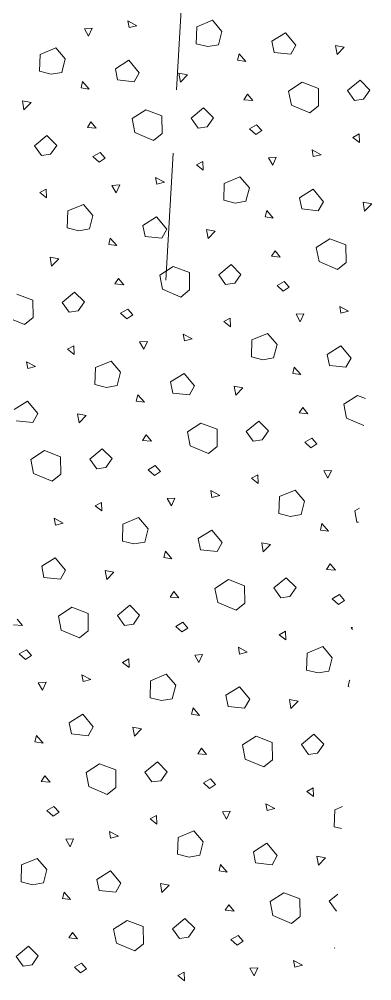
# Model space of a CAD drawing. Header units: metres. Extents: x -19025 to 34897, y -14024 to 26069.
# Drawn here: x -12109 to -11832, y 13131 to 13887 of the extents above; entities that cross this region are included whole.
import ezdxf

# ---------------------------------------------------------------- set-up
doc = ezdxf.new("R2010")
doc.units = ezdxf.units.M
doc.header["$MEASUREMENT"] = 0
doc.linetypes.add('Strichlinie mittel', pattern=[0.15, 0.1, -0.05])
doc.layers.add('212 Gefälle 2D', color=7, linetype='Continuous')
doc.layers.add('930 Beschriftung Allgemein', color=7, linetype='Continuous')

# ---------------------------------------------------------------- blocks, each defined once
blk = doc.blocks.new('Linie_11_1', base_point=(-13.74539, 17.9849))
at = {"layer": '212 Gefälle 2D', "linetype": 'Continuous', "lineweight": 5, "true_color": 0xdd6f00}
blk.add_hatch(color=32, dxfattribs=at).paths.add_polyline_path([(-13.70756, 18.64522), (-13.77615, 18.54072), (-13.65135, 18.53357)])
at = {"layer": '212 Gefälle 2D', "color": 32, "linetype": 'Continuous', "lineweight": 5, "true_color": 0xdd6f00}
for p, q in [((-13.70756, 18.64522), (-13.77615, 18.54072)), ((-13.70756, 18.64522), (-13.65135, 18.53357)), ((-13.65135, 18.53357), (-13.77615, 18.54072))]:
    blk.add_line(p, q, dxfattribs=at)
at = {"layer": '212 Gefälle 2D', "color": 32, "linetype": 'Strichlinie mittel', "lineweight": 5, "true_color": 0xdd6f00}
blk.add_line((-13.74539, 17.9849), (-13.71375, 18.53714), dxfattribs=at)
blk = doc.blocks.new('*X769')
at = {"layer": '930 Beschriftung Allgemein', "color": 254, "linetype": 'Continuous', "lineweight": 9, "true_color": 0xd4d4d4}
for p, q in [((-13.7751, 18.18886), (-13.77416, 18.18355)), ((-13.76804, 18.18509), (-13.7751, 18.18886)), ((-13.70873, 18.18936), (-13.72106, 18.18422)), ((-13.70126, 18.18064), (-13.70873, 18.18936)), ((-13.80327, 18.18307), (-13.80936, 18.18268)), ((-13.80936, 18.18268), (-13.80606, 18.17687)), ((-13.80606, 18.17687), (-13.80327, 18.18307)), ((-13.77416, 18.18355), (-13.76804, 18.18509)), ((-13.72106, 18.18422), (-13.72145, 18.17092)), ((-13.70397, 18.17012), (-13.70126, 18.18064)), ((-13.66188, 18.1729), (-13.65119, 18.17958)), ((-13.65119, 18.17958), (-13.64308, 18.16983)), ((-13.6601, 18.16409), (-13.66188, 18.1729)), ((-13.83183, 18.16765), (-13.84416, 18.16251)), ((-13.82436, 18.15893), (-13.83183, 18.16765)), ((-13.72145, 18.17092), (-13.71238, 18.16864)), ((-13.71238, 18.16864), (-13.70397, 18.17012)), ((-13.64308, 18.16983), (-13.64708, 18.16274)), ((-13.6119, 18.16954), (-13.60506, 18.16824)), ((-13.61066, 18.16246), (-13.6119, 18.16954)), ((-13.60506, 18.16824), (-13.61066, 18.16246)), ((-13.84416, 18.16251), (-13.84455, 18.14921)), ((-13.82707, 18.14841), (-13.82436, 18.15893)), ((-13.78498, 18.1512), (-13.77429, 18.15787)), ((-13.77429, 18.15787), (-13.76619, 18.14812)), ((-13.68767, 18.16291), (-13.68884, 18.15791)), ((-13.68884, 18.15791), (-13.68251, 18.15697)), ((-13.68251, 18.15697), (-13.68767, 18.16291)), ((-13.64708, 18.16274), (-13.6601, 18.16409)), ((-13.84455, 18.14921), (-13.83548, 18.14693)), ((-13.7832, 18.14239), (-13.78498, 18.1512)), ((-13.83548, 18.14693), (-13.82707, 18.14841)), ((-13.77018, 18.14103), (-13.7832, 18.14239)), ((-13.76619, 18.14812), (-13.77018, 18.14103)), ((-13.735, 18.14784), (-13.72816, 18.14654)), ((-13.73376, 18.14076), (-13.735, 18.14784)), ((-13.72816, 18.14654), (-13.73376, 18.14076)), ((-13.59259, 18.14216), (-13.60234, 18.13406)), ((-13.58483, 18.1344), (-13.59259, 18.14216)), ((-13.81077, 18.1412), (-13.81194, 18.13621)), ((-13.81194, 18.13621), (-13.80561, 18.13527)), ((-13.80561, 18.13527), (-13.81077, 18.1412)), ((-13.63807, 18.14062), (-13.64872, 18.13373)), ((-13.62535, 18.13579), (-13.63807, 18.14062)), ((-13.62522, 18.12212), (-13.62535, 18.13579)), ((-13.60234, 18.13406), (-13.59687, 18.12635)), ((-13.58975, 18.12738), (-13.58483, 18.1344)), ((-13.68394, 18.12687), (-13.68107, 18.13126)), ((-13.67699, 18.12627), (-13.68394, 18.12687)), ((-13.68107, 18.13126), (-13.67699, 18.12627)), ((-13.64872, 18.13373), (-13.64654, 18.1227)), ((-13.59687, 18.12635), (-13.58975, 18.12738)), ((-13.85811, 18.12613), (-13.85126, 18.12483)), ((-13.85686, 18.11905), (-13.85811, 18.12613)), ((-13.85126, 18.12483), (-13.85686, 18.11905)), ((-13.76117, 18.11892), (-13.77182, 18.11202)), ((-13.74845, 18.11409), (-13.76117, 18.11892)), ((-13.71569, 18.12046), (-13.72544, 18.11235)), ((-13.70793, 18.1127), (-13.71569, 18.12046)), ((-13.64654, 18.1227), (-13.632, 18.11659)), ((-13.632, 18.11659), (-13.62522, 18.12212)), ((-13.77182, 18.11202), (-13.76964, 18.10099)), ((-13.74832, 18.10042), (-13.74845, 18.11409)), ((-13.72544, 18.11235), (-13.71997, 18.10464)), ((-13.71285, 18.10567), (-13.70793, 18.1127)), ((-13.80705, 18.10516), (-13.80417, 18.10955)), ((-13.80009, 18.10456), (-13.80705, 18.10516)), ((-13.80417, 18.10955), (-13.80009, 18.10456)), ((-13.71997, 18.10464), (-13.71285, 18.10567)), ((-13.67393, 18.10714), (-13.67951, 18.10388)), ((-13.67951, 18.10388), (-13.67463, 18.09949)), ((-13.66993, 18.1026), (-13.67393, 18.10714)), ((-13.83879, 18.09875), (-13.84854, 18.09064)), ((-13.83103, 18.09099), (-13.83879, 18.09875)), ((-13.76964, 18.10099), (-13.7551, 18.09489)), ((-13.7551, 18.09489), (-13.74832, 18.10042)), ((-13.67463, 18.09949), (-13.66993, 18.1026)), ((-13.59822, 18.09727), (-13.59322, 18.09998)), ((-13.59293, 18.09319), (-13.59822, 18.09727)), ((-13.59322, 18.09998), (-13.59293, 18.09319)), ((-13.84854, 18.09064), (-13.84307, 18.08294)), ((-13.83595, 18.08396), (-13.83103, 18.09099)), ((-13.84307, 18.08294), (-13.83595, 18.08396)), ((-13.79703, 18.08544), (-13.80262, 18.08217)), ((-13.80262, 18.08217), (-13.79773, 18.07778)), ((-13.79304, 18.08089), (-13.79703, 18.08544)), ((-13.65846, 18.08167), (-13.66456, 18.08128)), ((-13.66456, 18.08128), (-13.66125, 18.07548)), ((-13.66125, 18.07548), (-13.65846, 18.08167)), ((-13.63029, 18.08747), (-13.62935, 18.08216)), ((-13.62324, 18.08369), (-13.63029, 18.08747)), ((-13.62935, 18.08216), (-13.62324, 18.08369)), ((-13.79773, 18.07778), (-13.79304, 18.08089)), ((-13.72132, 18.07557), (-13.71632, 18.07827)), ((-13.71603, 18.07148), (-13.72132, 18.07557)), ((-13.71632, 18.07827), (-13.71603, 18.07148)), ((-13.68703, 18.06626), (-13.69935, 18.06112)), ((-13.67956, 18.05754), (-13.68703, 18.06626)), ((-13.78156, 18.05997), (-13.78766, 18.05958)), ((-13.78766, 18.05958), (-13.78435, 18.05377)), ((-13.78435, 18.05377), (-13.78156, 18.05997)), ((-13.75339, 18.06576), (-13.75246, 18.06045)), ((-13.74634, 18.06198), (-13.75339, 18.06576)), ((-13.75246, 18.06045), (-13.74634, 18.06198)), ((-13.69935, 18.06112), (-13.69975, 18.04782)), ((-13.84442, 18.05386), (-13.83942, 18.05657)), ((-13.83914, 18.04977), (-13.84442, 18.05386)), ((-13.83942, 18.05657), (-13.83914, 18.04977)), ((-13.68227, 18.04702), (-13.67956, 18.05754)), ((-13.64017, 18.0498), (-13.62949, 18.05648)), ((-13.62949, 18.05648), (-13.62138, 18.04673)), ((-13.81013, 18.04455), (-13.82246, 18.03941)), ((-13.80266, 18.03583), (-13.81013, 18.04455)), ((-13.69975, 18.04782), (-13.69067, 18.04554)), ((-13.69067, 18.04554), (-13.68227, 18.04702)), ((-13.63839, 18.04099), (-13.64017, 18.0498)), ((-13.62138, 18.04673), (-13.62538, 18.03964)), ((-13.5902, 18.04644), (-13.58335, 18.04514)), ((-13.58895, 18.03936), (-13.5902, 18.04644)), ((-13.58335, 18.04514), (-13.58895, 18.03936)), ((-13.82246, 18.03941), (-13.82285, 18.02611)), ((-13.80537, 18.02531), (-13.80266, 18.03583)), ((-13.66596, 18.03981), (-13.66713, 18.03481)), ((-13.66081, 18.03387), (-13.66596, 18.03981)), ((-13.62538, 18.03964), (-13.63839, 18.04099)), ((-13.76328, 18.0281), (-13.75259, 18.03477)), ((-13.76149, 18.01928), (-13.76328, 18.0281)), ((-13.75259, 18.03477), (-13.74448, 18.02502)), ((-13.66713, 18.03481), (-13.66081, 18.03387)), ((-13.82285, 18.02611), (-13.81378, 18.02383)), ((-13.81378, 18.02383), (-13.80537, 18.02531)), ((-13.74448, 18.02502), (-13.74848, 18.01793)), ((-13.7133, 18.02474), (-13.70645, 18.02343)), ((-13.71205, 18.01766), (-13.7133, 18.02474)), ((-13.70645, 18.02343), (-13.71205, 18.01766)), ((-13.78906, 18.0181), (-13.79023, 18.0131)), ((-13.79023, 18.0131), (-13.78391, 18.01217)), ((-13.78391, 18.01217), (-13.78906, 18.0181)), ((-13.74848, 18.01793), (-13.76149, 18.01928)), ((-13.61636, 18.01752), (-13.62701, 18.01062)), ((-13.60364, 18.01269), (-13.61636, 18.01752)), ((-13.66224, 18.00377), (-13.65936, 18.00816)), ((-13.65936, 18.00816), (-13.65529, 18.00317)), ((-13.62701, 18.01062), (-13.62484, 17.9996)), ((-13.60352, 17.99902), (-13.60364, 18.01269)), ((-13.8364, 18.00303), (-13.82955, 18.00173)), ((-13.83515, 17.99595), (-13.8364, 18.00303)), ((-13.82955, 18.00173), (-13.83515, 17.99595)), ((-13.65529, 18.00317), (-13.66224, 18.00377)), ((-13.62484, 17.9996), (-13.6103, 17.99349)), ((-13.6103, 17.99349), (-13.60352, 17.99902)), ((-13.73946, 17.99582), (-13.75011, 17.98892)), ((-13.72674, 17.99098), (-13.73946, 17.99582)), ((-13.72662, 17.97732), (-13.72674, 17.99098)), ((-13.69398, 17.99736), (-13.70373, 17.98925)), ((-13.68622, 17.9896), (-13.69398, 17.99736)), ((-13.78534, 17.98206), (-13.78246, 17.98645)), ((-13.78246, 17.98645), (-13.77839, 17.98146)), ((-13.75011, 17.98892), (-13.74794, 17.97789)), ((-13.70373, 17.98925), (-13.69827, 17.98154)), ((-13.69114, 17.98257), (-13.68622, 17.9896)), ((-13.65222, 17.98404), (-13.65781, 17.98078)), ((-13.64823, 17.9795), (-13.65222, 17.98404)), ((-13.81708, 17.97565), (-13.82683, 17.96754)), ((-13.80932, 17.96789), (-13.81708, 17.97565)), ((-13.77839, 17.98146), (-13.78534, 17.98206)), ((-13.74794, 17.97789), (-13.7334, 17.97179)), ((-13.7334, 17.97179), (-13.72662, 17.97732)), ((-13.69827, 17.98154), (-13.69114, 17.98257)), ((-13.65781, 17.98078), (-13.65293, 17.97639)), ((-13.65293, 17.97639), (-13.64823, 17.9795)), ((-13.84985, 17.96928), (-13.86256, 17.97411)), ((-13.84972, 17.95561), (-13.84985, 17.96928)), ((-13.81425, 17.96086), (-13.80932, 17.96789)), ((-13.82683, 17.96754), (-13.82137, 17.95984)), ((-13.82137, 17.95984), (-13.81425, 17.96086)), ((-13.77532, 17.96234), (-13.78091, 17.95907)), ((-13.77133, 17.95779), (-13.77532, 17.96234)), ((-13.60858, 17.96437), (-13.60765, 17.95905)), ((-13.60153, 17.96059), (-13.60858, 17.96437)), ((-13.60765, 17.95905), (-13.60153, 17.96059)), ((-13.87104, 17.95619), (-13.8565, 17.95008)), ((-13.8565, 17.95008), (-13.84972, 17.95561)), ((-13.78091, 17.95907), (-13.77603, 17.95468)), ((-13.77603, 17.95468), (-13.77133, 17.95779)), ((-13.69961, 17.95247), (-13.69461, 17.95517)), ((-13.69433, 17.94838), (-13.69961, 17.95247)), ((-13.69461, 17.95517), (-13.69433, 17.94838)), ((-13.63676, 17.95857), (-13.64285, 17.95818)), ((-13.64285, 17.95818), (-13.63954, 17.95238)), ((-13.63954, 17.95238), (-13.63676, 17.95857)), ((-13.73169, 17.94266), (-13.73075, 17.93735)), ((-13.72463, 17.93888), (-13.73169, 17.94266)), ((-13.73075, 17.93735), (-13.72463, 17.93888)), ((-13.67765, 17.93802), (-13.67804, 17.92472)), ((-13.66532, 17.94316), (-13.67765, 17.93802)), ((-13.65785, 17.93444), (-13.66532, 17.94316)), ((-13.82271, 17.93076), (-13.81771, 17.93347)), ((-13.81743, 17.92667), (-13.82271, 17.93076)), ((-13.81771, 17.93347), (-13.81743, 17.92667)), ((-13.75986, 17.93687), (-13.76595, 17.93648)), ((-13.76595, 17.93648), (-13.76264, 17.93067)), ((-13.76264, 17.93067), (-13.75986, 17.93687)), ((-13.66056, 17.92392), (-13.65785, 17.93444)), ((-13.61847, 17.9267), (-13.60778, 17.93338)), ((-13.60778, 17.93338), (-13.59967, 17.92363)), ((-13.67804, 17.92472), (-13.66897, 17.92244)), ((-13.66897, 17.92244), (-13.66056, 17.92392)), ((-13.61669, 17.91789), (-13.61847, 17.9267)), ((-13.59967, 17.92363), (-13.60367, 17.91653)), ((-13.85479, 17.92095), (-13.85385, 17.91564)), ((-13.84773, 17.91718), (-13.85479, 17.92095)), ((-13.85385, 17.91564), (-13.84773, 17.91718)), ((-13.80075, 17.91631), (-13.80114, 17.90301)), ((-13.78842, 17.92145), (-13.80075, 17.91631)), ((-13.78095, 17.91273), (-13.78842, 17.92145)), ((-13.64426, 17.91671), (-13.64543, 17.91171)), ((-13.6391, 17.91077), (-13.64426, 17.91671)), ((-13.60367, 17.91653), (-13.61669, 17.91789)), ((-13.78366, 17.90221), (-13.78095, 17.91273)), ((-13.74157, 17.905), (-13.73088, 17.91167)), ((-13.73088, 17.91167), (-13.72277, 17.90192)), ((-13.64543, 17.91171), (-13.6391, 17.91077)), ((-13.80114, 17.90301), (-13.79207, 17.90073)), ((-13.79207, 17.90073), (-13.78366, 17.90221)), ((-13.73979, 17.89618), (-13.74157, 17.905)), ((-13.72277, 17.90192), (-13.72677, 17.89483)), ((-13.69159, 17.90164), (-13.68475, 17.90033)), ((-13.69034, 17.89456), (-13.69159, 17.90164)), ((-13.68475, 17.90033), (-13.69034, 17.89456)), ((-13.76736, 17.895), (-13.76853, 17.89)), ((-13.7622, 17.88907), (-13.76736, 17.895)), ((-13.72677, 17.89483), (-13.73979, 17.89618)), ((-13.59465, 17.89442), (-13.6053, 17.88752)), ((-13.5883, 17.89201), (-13.59465, 17.89442)), ((-13.86467, 17.88329), (-13.85398, 17.88997)), ((-13.85398, 17.88997), (-13.84587, 17.88022)), ((-13.76853, 17.89), (-13.7622, 17.88907)), ((-13.64053, 17.88067), (-13.63766, 17.88505)), ((-13.63766, 17.88505), (-13.63358, 17.88007)), ((-13.6053, 17.88752), (-13.60313, 17.8765)), ((-13.84587, 17.88022), (-13.84987, 17.87312)), ((-13.81469, 17.87993), (-13.80785, 17.87863)), ((-13.81344, 17.87285), (-13.81469, 17.87993)), ((-13.80785, 17.87863), (-13.81344, 17.87285)), ((-13.63358, 17.88007), (-13.64053, 17.88067)), ((-13.84987, 17.87312), (-13.86289, 17.87448)), ((-13.71776, 17.87271), (-13.7284, 17.86582)), ((-13.70504, 17.86788), (-13.71776, 17.87271)), ((-13.67227, 17.87426), (-13.68203, 17.86615)), ((-13.66452, 17.8665), (-13.67227, 17.87426)), ((-13.60313, 17.8765), (-13.58949, 17.87077)), ((-13.76363, 17.85896), (-13.76076, 17.86335)), ((-13.76076, 17.86335), (-13.75668, 17.85836)), ((-13.7284, 17.86582), (-13.72623, 17.85479)), ((-13.70491, 17.85422), (-13.70504, 17.86788)), ((-13.68203, 17.86615), (-13.67656, 17.85844)), ((-13.66944, 17.85947), (-13.66452, 17.8665)), ((-13.75668, 17.85836), (-13.76363, 17.85896)), ((-13.72623, 17.85479), (-13.71169, 17.84868)), ((-13.71169, 17.84868), (-13.70491, 17.85422)), ((-13.67656, 17.85844), (-13.66944, 17.85947)), ((-13.63052, 17.86094), (-13.6361, 17.85768)), ((-13.6361, 17.85768), (-13.63122, 17.85329)), ((-13.63122, 17.85329), (-13.62652, 17.8564)), ((-13.62652, 17.8564), (-13.63052, 17.86094)), ((-13.84086, 17.85101), (-13.85151, 17.84411)), ((-13.82814, 17.84618), (-13.84086, 17.85101)), ((-13.79538, 17.85255), (-13.80513, 17.84444)), ((-13.78762, 17.84479), (-13.79538, 17.85255)), ((-13.85151, 17.84411), (-13.84933, 17.83309)), ((-13.82801, 17.83251), (-13.82814, 17.84618)), ((-13.80513, 17.84444), (-13.79966, 17.83673)), ((-13.79254, 17.83776), (-13.78762, 17.84479)), ((-13.75362, 17.83924), (-13.7592, 17.83597)), ((-13.74962, 17.83469), (-13.75362, 17.83924)), ((-13.84933, 17.83309), (-13.83479, 17.82698)), ((-13.83479, 17.82698), (-13.82801, 17.83251)), ((-13.79966, 17.83673), (-13.79254, 17.83776)), ((-13.7592, 17.83597), (-13.75432, 17.83158)), ((-13.75432, 17.83158), (-13.74962, 17.83469)), ((-13.67791, 17.82937), (-13.67291, 17.83207)), ((-13.67291, 17.83207), (-13.67262, 17.82528)), ((-13.61505, 17.83547), (-13.62114, 17.83508)), ((-13.62114, 17.83508), (-13.61784, 17.82928)), ((-13.61784, 17.82928), (-13.61505, 17.83547)), ((-13.67262, 17.82528), (-13.67791, 17.82937)), ((-13.70998, 17.81956), (-13.70904, 17.81425)), ((-13.70293, 17.81578), (-13.70998, 17.81956)), ((-13.64361, 17.82006), (-13.65594, 17.81492)), ((-13.63614, 17.81134), (-13.64361, 17.82006)), ((-13.80101, 17.80766), (-13.79601, 17.81037)), ((-13.79601, 17.81037), (-13.79572, 17.80357)), ((-13.73815, 17.81377), (-13.74424, 17.81338)), ((-13.74424, 17.81338), (-13.74094, 17.80757)), ((-13.74094, 17.80757), (-13.73815, 17.81377)), ((-13.70904, 17.81425), (-13.70293, 17.81578)), ((-13.65594, 17.81492), (-13.65634, 17.80161)), ((-13.63885, 17.80082), (-13.63614, 17.81134)), ((-13.79572, 17.80357), (-13.80101, 17.80766)), ((-13.65634, 17.80161), (-13.64726, 17.79934)), ((-13.59676, 17.8036), (-13.59313, 17.80587)), ((-13.59498, 17.79479), (-13.59676, 17.8036)), ((-13.83308, 17.79785), (-13.83214, 17.79254)), ((-13.82603, 17.79408), (-13.83308, 17.79785)), ((-13.83214, 17.79254), (-13.82603, 17.79408)), ((-13.76672, 17.79835), (-13.77904, 17.79321)), ((-13.75925, 17.78963), (-13.76672, 17.79835)), ((-13.64726, 17.79934), (-13.63885, 17.80082)), ((-13.59376, 17.79466), (-13.59498, 17.79479)), ((-13.77904, 17.79321), (-13.77944, 17.77991)), ((-13.76195, 17.77911), (-13.75925, 17.78963)), ((-13.71986, 17.7819), (-13.70918, 17.78857)), ((-13.70918, 17.78857), (-13.70107, 17.77882)), ((-13.62255, 17.79361), (-13.62372, 17.78861)), ((-13.62372, 17.78861), (-13.6174, 17.78767)), ((-13.6174, 17.78767), (-13.62255, 17.79361)), ((-13.77944, 17.77991), (-13.77036, 17.77763)), ((-13.77036, 17.77763), (-13.76195, 17.77911)), ((-13.71808, 17.77308), (-13.71986, 17.7819)), ((-13.70107, 17.77882), (-13.70506, 17.77173)), ((-13.74565, 17.7719), (-13.74682, 17.7669)), ((-13.7405, 17.76596), (-13.74565, 17.7719)), ((-13.70506, 17.77173), (-13.71808, 17.77308)), ((-13.66989, 17.77854), (-13.66304, 17.77723)), ((-13.66864, 17.77145), (-13.66989, 17.77854)), ((-13.66304, 17.77723), (-13.66864, 17.77145)), ((-13.84296, 17.76019), (-13.83228, 17.76687)), ((-13.83228, 17.76687), (-13.82417, 17.75711)), ((-13.74682, 17.7669), (-13.7405, 17.76596)), ((-13.84118, 17.75138), (-13.84296, 17.76019)), ((-13.82417, 17.75711), (-13.82817, 17.75002)), ((-13.79299, 17.75683), (-13.78614, 17.75553)), ((-13.79174, 17.74975), (-13.79299, 17.75683)), ((-13.61883, 17.75757), (-13.61595, 17.76195)), ((-13.61188, 17.75697), (-13.61883, 17.75757)), ((-13.61595, 17.76195), (-13.61188, 17.75697)), ((-13.82817, 17.75002), (-13.84118, 17.75138)), ((-13.78614, 17.75553), (-13.79174, 17.74975)), ((-13.69605, 17.74961), (-13.7067, 17.74272)), ((-13.68333, 17.74478), (-13.69605, 17.74961)), ((-13.65057, 17.75115), (-13.66032, 17.74305)), ((-13.64281, 17.7434), (-13.65057, 17.75115)), ((-13.7067, 17.74272), (-13.70453, 17.73169)), ((-13.6832, 17.73112), (-13.68333, 17.74478)), ((-13.66032, 17.74305), (-13.65485, 17.73534)), ((-13.64773, 17.73637), (-13.64281, 17.7434)), ((-13.74193, 17.73586), (-13.73905, 17.74025)), ((-13.73498, 17.73526), (-13.74193, 17.73586)), ((-13.73905, 17.74025), (-13.73498, 17.73526)), ((-13.65485, 17.73534), (-13.64773, 17.73637)), ((-13.60881, 17.73784), (-13.6144, 17.73457)), ((-13.6144, 17.73457), (-13.60952, 17.73019)), ((-13.60952, 17.73019), (-13.60482, 17.7333)), ((-13.60482, 17.7333), (-13.60881, 17.73784)), ((-13.81915, 17.72791), (-13.8298, 17.72101)), ((-13.80643, 17.72308), (-13.81915, 17.72791)), ((-13.77367, 17.72945), (-13.78342, 17.72134)), ((-13.76591, 17.72169), (-13.77367, 17.72945)), ((-13.70453, 17.73169), (-13.68999, 17.72558)), ((-13.68999, 17.72558), (-13.6832, 17.73112)), ((-13.86215, 17.71854), (-13.85808, 17.71355)), ((-13.8298, 17.72101), (-13.82763, 17.70998)), ((-13.80631, 17.70941), (-13.80643, 17.72308)), ((-13.78342, 17.72134), (-13.77795, 17.71363)), ((-13.77083, 17.71466), (-13.76591, 17.72169)), ((-13.85808, 17.71355), (-13.86503, 17.71415)), ((-13.77795, 17.71363), (-13.77083, 17.71466)), ((-13.73191, 17.71613), (-13.7375, 17.71287)), ((-13.7375, 17.71287), (-13.73262, 17.70848)), ((-13.73262, 17.70848), (-13.72792, 17.71159)), ((-13.72792, 17.71159), (-13.73191, 17.71613)), ((-13.59839, 17.71205), (-13.59944, 17.71198)), ((-13.59944, 17.71198), (-13.59849, 17.71031)), ((-13.82763, 17.70998), (-13.81309, 17.70388)), ((-13.81309, 17.70388), (-13.80631, 17.70941)), ((-13.6562, 17.70626), (-13.6512, 17.70897)), ((-13.65092, 17.70218), (-13.6562, 17.70626)), ((-13.6512, 17.70897), (-13.65092, 17.70218)), ((-13.68827, 17.69646), (-13.68734, 17.69115)), ((-13.68122, 17.69268), (-13.68827, 17.69646)), ((-13.62191, 17.69696), (-13.63424, 17.69182)), ((-13.61444, 17.68823), (-13.62191, 17.69696)), ((-13.85501, 17.69443), (-13.8606, 17.69116)), ((-13.8606, 17.69116), (-13.85572, 17.68677)), ((-13.85572, 17.68677), (-13.85102, 17.68989)), ((-13.85102, 17.68989), (-13.85501, 17.69443)), ((-13.71645, 17.69066), (-13.72254, 17.69028)), ((-13.72254, 17.69028), (-13.71923, 17.68447)), ((-13.71923, 17.68447), (-13.71645, 17.69066)), ((-13.68734, 17.69115), (-13.68122, 17.69268)), ((-13.63424, 17.69182), (-13.63463, 17.67851)), ((-13.61715, 17.67772), (-13.61444, 17.68823)), ((-13.7793, 17.68456), (-13.7743, 17.68727)), ((-13.77402, 17.68047), (-13.7793, 17.68456)), ((-13.7743, 17.68727), (-13.77402, 17.68047)), ((-13.81137, 17.67475), (-13.81044, 17.66944)), ((-13.80432, 17.67098), (-13.81137, 17.67475)), ((-13.74501, 17.67525), (-13.75734, 17.67011)), ((-13.73754, 17.66653), (-13.74501, 17.67525)), ((-13.63463, 17.67851), (-13.62556, 17.67623)), ((-13.62556, 17.67623), (-13.61715, 17.67772)), ((-13.83955, 17.66896), (-13.84564, 17.66857)), ((-13.84564, 17.66857), (-13.84233, 17.66276)), ((-13.84233, 17.66276), (-13.83955, 17.66896)), ((-13.81044, 17.66944), (-13.80432, 17.67098)), ((-13.75734, 17.67011), (-13.75773, 17.65681)), ((-13.74025, 17.65601), (-13.73754, 17.66653)), ((-13.69816, 17.65879), (-13.68747, 17.66547)), ((-13.68747, 17.66547), (-13.67936, 17.65572)), ((-13.60084, 17.67051), (-13.60202, 17.66551)), ((-13.60202, 17.66551), (-13.60101, 17.66536)), ((-13.60073, 17.67037), (-13.60084, 17.67051)), ((-13.69638, 17.64998), (-13.69816, 17.65879)), ((-13.75773, 17.65681), (-13.74866, 17.65453)), ((-13.74866, 17.65453), (-13.74025, 17.65601)), ((-13.67936, 17.65572), (-13.68336, 17.64863)), ((-13.64818, 17.65543), (-13.64133, 17.65413)), ((-13.64693, 17.64835), (-13.64818, 17.65543)), ((-13.64133, 17.65413), (-13.64693, 17.64835)), ((-13.82126, 17.63709), (-13.81057, 17.64376)), ((-13.81057, 17.64376), (-13.80246, 17.63401)), ((-13.72394, 17.6488), (-13.72512, 17.6438)), ((-13.72512, 17.6438), (-13.71879, 17.64286)), ((-13.71879, 17.64286), (-13.72394, 17.6488)), ((-13.68336, 17.64863), (-13.69638, 17.64998)), ((-13.81948, 17.62828), (-13.82126, 17.63709)), ((-13.80646, 17.62692), (-13.81948, 17.62828)), ((-13.80246, 17.63401), (-13.80646, 17.62692)), ((-13.77128, 17.63373), (-13.76443, 17.63243)), ((-13.77003, 17.62665), (-13.77128, 17.63373)), ((-13.76443, 17.63243), (-13.77003, 17.62665)), ((-13.62886, 17.62805), (-13.63861, 17.61995)), ((-13.62111, 17.62029), (-13.62886, 17.62805)), ((-13.84705, 17.62709), (-13.84822, 17.6221)), ((-13.84822, 17.6221), (-13.84189, 17.62116)), ((-13.84189, 17.62116), (-13.84705, 17.62709)), ((-13.67434, 17.62651), (-13.68499, 17.61962)), ((-13.66163, 17.62168), (-13.67434, 17.62651)), ((-13.6615, 17.60801), (-13.66163, 17.62168)), ((-13.63861, 17.61995), (-13.63315, 17.61224)), ((-13.62603, 17.61327), (-13.62111, 17.62029)), ((-13.72022, 17.61276), (-13.71734, 17.61715)), ((-13.71327, 17.61216), (-13.72022, 17.61276)), ((-13.71734, 17.61715), (-13.71327, 17.61216)), ((-13.68499, 17.61962), (-13.68282, 17.60859)), ((-13.63315, 17.61224), (-13.62603, 17.61327)), ((-13.79744, 17.60481), (-13.80809, 17.59791)), ((-13.78473, 17.59998), (-13.79744, 17.60481)), ((-13.75196, 17.60635), (-13.76171, 17.59824)), ((-13.74421, 17.59859), (-13.75196, 17.60635)), ((-13.68282, 17.60859), (-13.66828, 17.60248)), ((-13.66828, 17.60248), (-13.6615, 17.60801)), ((-13.80809, 17.59791), (-13.80592, 17.58688)), ((-13.7846, 17.58631), (-13.78473, 17.59998)), ((-13.76171, 17.59824), (-13.75625, 17.59053)), ((-13.74913, 17.59156), (-13.74421, 17.59859)), ((-13.84332, 17.59105), (-13.84045, 17.59544)), ((-13.83637, 17.59045), (-13.84332, 17.59105)), ((-13.84045, 17.59544), (-13.83637, 17.59045)), ((-13.75625, 17.59053), (-13.74913, 17.59156)), ((-13.71021, 17.59303), (-13.71579, 17.58977)), ((-13.71579, 17.58977), (-13.71091, 17.58538)), ((-13.70621, 17.58849), (-13.71021, 17.59303)), ((-13.80592, 17.58688), (-13.79138, 17.58078)), ((-13.79138, 17.58078), (-13.7846, 17.58631)), ((-13.71091, 17.58538), (-13.70621, 17.58849)), ((-13.63449, 17.58316), (-13.6295, 17.58587)), ((-13.62921, 17.57908), (-13.63449, 17.58316)), ((-13.6295, 17.58587), (-13.62921, 17.57908)), ((-13.83331, 17.57133), (-13.83889, 17.56806)), ((-13.83889, 17.56806), (-13.83401, 17.56367)), ((-13.82931, 17.56678), (-13.83331, 17.57133)), ((-13.69474, 17.56756), (-13.70083, 17.56717)), ((-13.70083, 17.56717), (-13.69753, 17.56137)), ((-13.69753, 17.56137), (-13.69474, 17.56756)), ((-13.66657, 17.57336), (-13.66563, 17.56805)), ((-13.65951, 17.56958), (-13.66657, 17.57336)), ((-13.66563, 17.56805), (-13.65951, 17.56958)), ((-13.61253, 17.56872), (-13.61292, 17.55541)), ((-13.60628, 17.57132), (-13.61253, 17.56872)), ((-13.83401, 17.56367), (-13.82931, 17.56678)), ((-13.7576, 17.56146), (-13.7526, 17.56416)), ((-13.75231, 17.55737), (-13.7576, 17.56146)), ((-13.7526, 17.56416), (-13.75231, 17.55737)), ((-13.7233, 17.55215), (-13.73563, 17.54701)), ((-13.71583, 17.54343), (-13.7233, 17.55215)), ((-13.61292, 17.55541), (-13.60725, 17.55399)), ((-13.81784, 17.54586), (-13.82393, 17.54547)), ((-13.82393, 17.54547), (-13.82063, 17.53966)), ((-13.82063, 17.53966), (-13.81784, 17.54586)), ((-13.78967, 17.55165), (-13.78873, 17.54634)), ((-13.78261, 17.54787), (-13.78967, 17.55165)), ((-13.78873, 17.54634), (-13.78261, 17.54787)), ((-13.73563, 17.54701), (-13.73602, 17.53371)), ((-13.71854, 17.53291), (-13.71583, 17.54343)), ((-13.67645, 17.53569), (-13.66576, 17.54237)), ((-13.66576, 17.54237), (-13.65766, 17.53262)), ((-13.8464, 17.53044), (-13.85873, 17.5253)), ((-13.83893, 17.52172), (-13.8464, 17.53044)), ((-13.73602, 17.53371), (-13.72695, 17.53143)), ((-13.72695, 17.53143), (-13.71854, 17.53291)), ((-13.67467, 17.52688), (-13.67645, 17.53569)), ((-13.65766, 17.53262), (-13.66165, 17.52553)), ((-13.62647, 17.53233), (-13.61963, 17.53103)), ((-13.62523, 17.52525), (-13.62647, 17.53233)), ((-13.61963, 17.53103), (-13.62523, 17.52525)), ((-13.85873, 17.5253), (-13.85912, 17.512)), ((-13.84164, 17.5112), (-13.83893, 17.52172)), ((-13.70224, 17.5257), (-13.70341, 17.5207)), ((-13.69708, 17.51976), (-13.70224, 17.5257)), ((-13.66165, 17.52553), (-13.67467, 17.52688)), ((-13.79955, 17.51399), (-13.78886, 17.52066)), ((-13.78886, 17.52066), (-13.78076, 17.51091)), ((-13.70341, 17.5207), (-13.69708, 17.51976)), ((-13.85912, 17.512), (-13.85005, 17.50972)), ((-13.85005, 17.50972), (-13.84164, 17.5112)), ((-13.79777, 17.50517), (-13.79955, 17.51399)), ((-13.78076, 17.51091), (-13.78475, 17.50382)), ((-13.74958, 17.51063), (-13.74273, 17.50933)), ((-13.74833, 17.50355), (-13.74958, 17.51063)), ((-13.74273, 17.50933), (-13.74833, 17.50355)), ((-13.82534, 17.50399), (-13.82651, 17.49899)), ((-13.82651, 17.49899), (-13.82019, 17.49806)), ((-13.82019, 17.49806), (-13.82534, 17.50399)), ((-13.78475, 17.50382), (-13.79777, 17.50517)), ((-13.65264, 17.50341), (-13.66329, 17.49651)), ((-13.63992, 17.49858), (-13.65264, 17.50341)), ((-13.61014, 17.50247), (-13.61691, 17.49684)), ((-13.69852, 17.48966), (-13.69564, 17.49405)), ((-13.69564, 17.49405), (-13.69156, 17.48906)), ((-13.66329, 17.49651), (-13.66111, 17.48549)), ((-13.63979, 17.48491), (-13.63992, 17.49858)), ((-13.61691, 17.49684), (-13.61144, 17.48914)), ((-13.69156, 17.48906), (-13.69852, 17.48966)), ((-13.66111, 17.48549), (-13.64657, 17.47938)), ((-13.64657, 17.47938), (-13.63979, 17.48491)), ((-13.61144, 17.48914), (-13.61088, 17.48922)), ((-13.77574, 17.48171), (-13.78639, 17.47481)), ((-13.76302, 17.47687), (-13.77574, 17.48171)), ((-13.76289, 17.46321), (-13.76302, 17.47687)), ((-13.73026, 17.48325), (-13.74001, 17.47514)), ((-13.7225, 17.47549), (-13.73026, 17.48325)), ((-13.82162, 17.46795), (-13.81874, 17.47234)), ((-13.81874, 17.47234), (-13.81467, 17.46735)), ((-13.78639, 17.47481), (-13.78421, 17.46378)), ((-13.74001, 17.47514), (-13.73454, 17.46743)), ((-13.72742, 17.46846), (-13.7225, 17.47549)), ((-13.6885, 17.46993), (-13.69409, 17.46667)), ((-13.68451, 17.46539), (-13.6885, 17.46993)), ((-13.85336, 17.46154), (-13.86311, 17.45343)), ((-13.8456, 17.45378), (-13.85336, 17.46154)), ((-13.81467, 17.46735), (-13.82162, 17.46795)), ((-13.78421, 17.46378), (-13.76968, 17.45768)), ((-13.76968, 17.45768), (-13.76289, 17.46321)), ((-13.73454, 17.46743), (-13.72742, 17.46846)), ((-13.69409, 17.46667), (-13.6892, 17.46228)), ((-13.6892, 17.46228), (-13.68451, 17.46539)), ((-13.85052, 17.44675), (-13.8456, 17.45378)), ((-13.61279, 17.46006), (-13.61251, 17.46021)), ((-13.61253, 17.45986), (-13.61279, 17.46006)), ((-13.86311, 17.45343), (-13.85764, 17.44573)), ((-13.85764, 17.44573), (-13.85052, 17.44675)), ((-13.8116, 17.44823), (-13.81719, 17.44496)), ((-13.80761, 17.44368), (-13.8116, 17.44823)), ((-13.64486, 17.45026), (-13.64393, 17.44494)), ((-13.63781, 17.44648), (-13.64486, 17.45026)), ((-13.64393, 17.44494), (-13.63781, 17.44648)), ((-13.81719, 17.44496), (-13.81231, 17.44057)), ((-13.81231, 17.44057), (-13.80761, 17.44368)), ((-13.73589, 17.43836), (-13.73089, 17.44106)), ((-13.73089, 17.44106), (-13.73061, 17.43427)), ((-13.67303, 17.44446), (-13.67913, 17.44407)), ((-13.67913, 17.44407), (-13.67582, 17.43827)), ((-13.67582, 17.43827), (-13.67303, 17.44446)), ((-13.73061, 17.43427), (-13.73589, 17.43836))]:
    blk.add_line(p, q, dxfattribs=at)
blk = doc.blocks.new('Schraffur_2_1', base_point=(4.65639, 0))
at = {"layer": '930 Beschriftung Allgemein', "color": 254, "linetype": 'Strichlinie mittel', "lineweight": 9, "true_color": 0xd4d4d4}
blk.add_blockref('*X769', (0, 0), dxfattribs=at)

msp = doc.modelspace()

# ---------------------------------------------------------------- block references
at = {"layer": '212 Gefälle 2D', "color": 32, "linetype": 'Strichlinie mittel', "lineweight": 5, "true_color": 0xdd6f00, "xscale": 1000, "yscale": 1000, "zscale": 1000}
msp.add_blockref('Linie_11_1', (-11994.059, 13681.836), dxfattribs=at)
at = {"layer": '930 Beschriftung Allgemein', "color": 254, "linetype": 'Strichlinie mittel', "lineweight": 9, "true_color": 0xd4d4d4, "xscale": 1000, "yscale": 1000, "zscale": 1000}
msp.add_blockref('Schraffur_2_1', (6407.716, -4303.067), dxfattribs=at)

doc.saveas('drawing.dxf')
